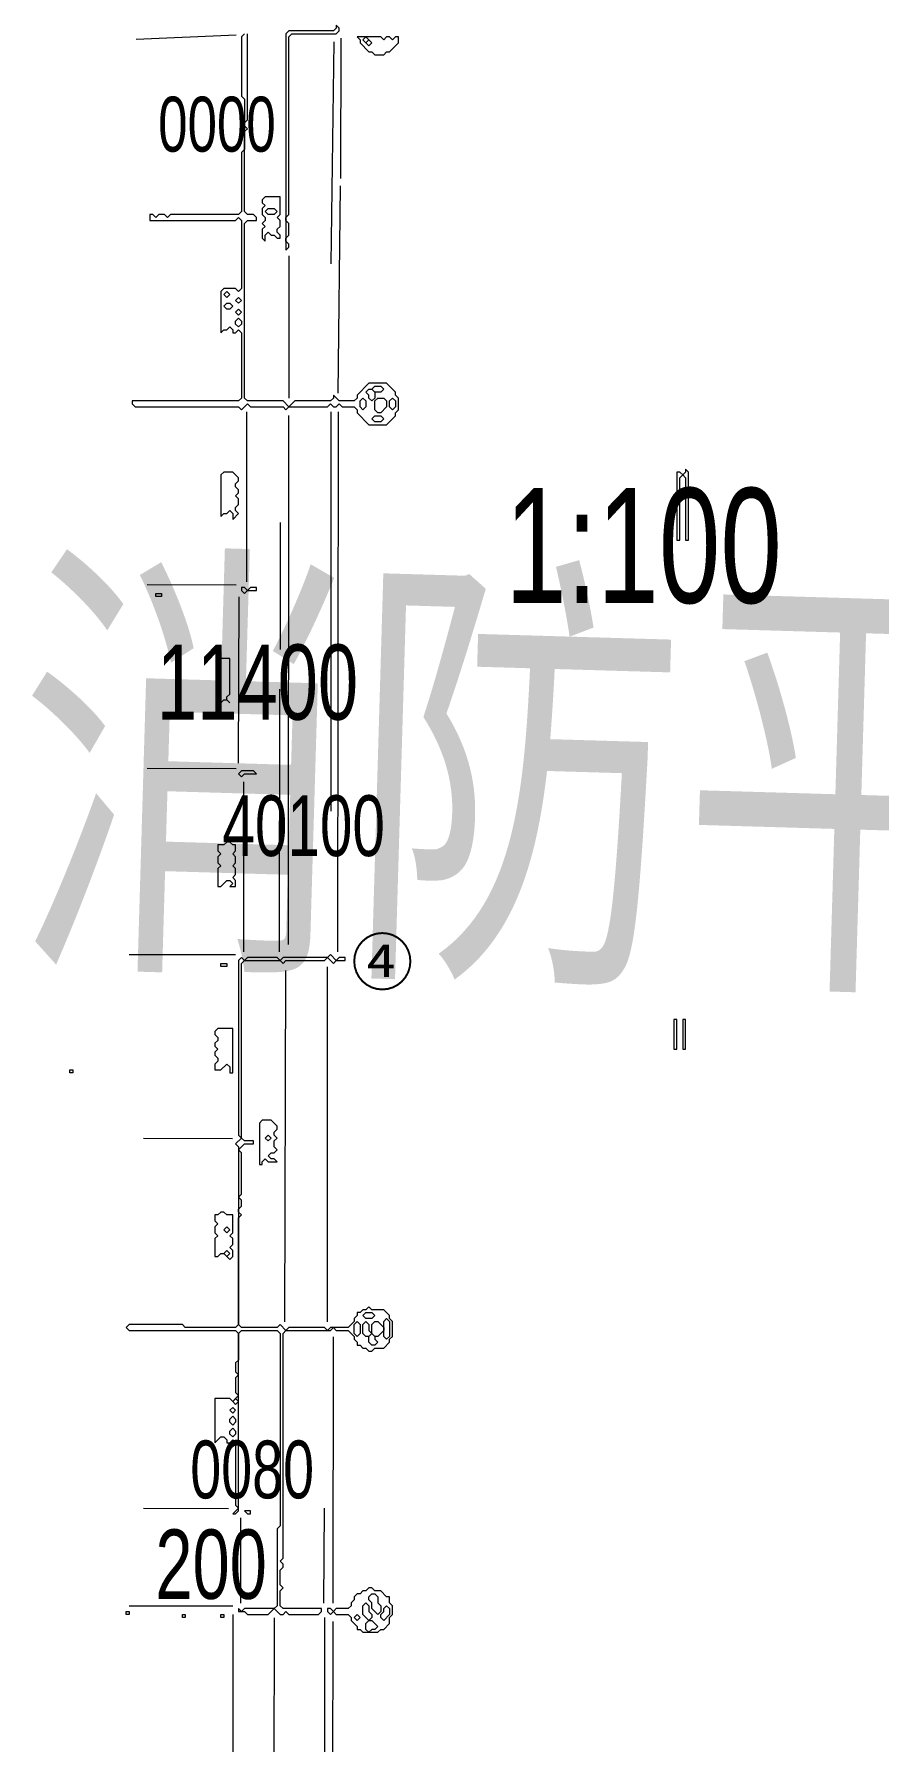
# Model space of a CAD drawing. Extents: x -542 to 1972, y 10 to 1392.
# Drawn here: x 1155 to 1440, y 347 to 924 of the extents above; entities that cross this region are included whole.
import ezdxf

# ---------------------------------------------------------------- set-up
doc = ezdxf.new("R2010")
doc.units = 0
for name, color, linetype, lineweight in [('OCR_TEXT', 6, 'Continuous', 0), ('TEXT_FALLBACK_OUTLINE', 2, 'Continuous', 0), ('TRACE_CURVE', 6, 'Continuous', 0), ('TRACE_STRAIGHT', 5, 'Continuous', 0), ('TRACE_TEXT_SYMBOL', 6, 'Continuous', 0)]:
    doc.layers.add(name, color=color, linetype=linetype, lineweight=lineweight)
doc.styles.add('wqy-unicode', font='wqy-unicode.lff')

msp = doc.modelspace()

# ---------------------------------------------------------------- linework, layer by layer
at = {"layer": 'TEXT_FALLBACK_OUTLINE', "color": 2}
for points in [[(1264, 923), (1265, 922), (1265, 921), (1268, 918), (1269, 918), (1270, 917), (1273, 917), (1274, 918), (1275, 918), (1278, 921), (1278, 923), (1277, 923), (1276, 922), (1275, 923), (1274, 923), (1273, 922), (1272, 923)], [(1266, 922), (1267, 923), (1268, 922), (1267, 921)], [(1267, 921), (1268, 922), (1269, 921), (1268, 920)], [(1220, 651), (1219, 650), (1217, 650), (1217, 648), (1218, 647), (1217, 646), (1217, 644), (1218, 643), (1217, 642), (1217, 636), (1218, 636), (1220, 638), (1221, 638), (1222, 637), (1221, 636), (1223, 636), (1223, 638), (1222, 639), (1223, 640), (1223, 642), (1222, 643), (1223, 644), (1223, 646), (1222, 647), (1223, 648), (1223, 650), (1222, 650), (1221, 651)]]:
    msp.add_lwpolyline(points, close=True, dxfattribs=at)
at = {"layer": 'TRACE_CURVE', "color": 6}
for points in [[(1226, 924), (1225, 923), (1225, 903), (1226, 902), (1226, 885), (1225, 884), (1225, 864), (1224, 863), (1201, 863), (1200, 862), (1199, 863), (1197, 863), (1196, 862), (1195, 863), (1194, 863), (1194, 861), (1223, 861), (1224, 862), (1225, 861), (1225, 838), (1224, 837), (1223, 838), (1219, 838), (1218, 837), (1218, 823), (1219, 824), (1220, 824), (1221, 825), (1222, 824), (1222, 823), (1223, 823), (1224, 824), (1225, 823), (1225, 801), (1224, 800), (1188, 800), (1188, 799), (1189, 798), (1224, 798), (1225, 797), (1227, 799), (1228, 798), (1239, 798), (1240, 797), (1241, 798), (1254, 798), (1255, 799), (1256, 798), (1257, 798), (1258, 799), (1259, 798), (1263, 798), (1264, 797), (1264, 796), (1268, 792), (1274, 792), (1277, 795), (1277, 796), (1278, 797), (1278, 801), (1277, 802), (1277, 803)], [(1277, 803), (1274, 806), (1268, 806), (1264, 802), (1264, 801), (1263, 800), (1258, 800), (1256, 802), (1256, 801), (1255, 800), (1243, 800), (1241, 798), (1239, 800), (1227, 800), (1226, 801), (1226, 860), (1227, 861), (1230, 861), (1230, 862), (1229, 863), (1227, 863), (1226, 864), (1226, 891), (1227, 892), (1226, 893), (1226, 894), (1227, 895), (1227, 924)], [(1255, 613), (1254, 612), (1239, 612), (1238, 611), (1237, 612), (1227, 612), (1226, 611), (1225, 612), (1224, 611), (1224, 552), (1225, 551), (1223, 549), (1224, 548), (1224, 488), (1223, 487), (1206, 487), (1205, 488), (1187, 488), (1186, 487), (1187, 486), (1223, 486), (1224, 485), (1224, 476), (1223, 475), (1223, 472), (1224, 471), (1223, 470), (1223, 465), (1224, 464), (1222, 462), (1221, 463), (1216, 463), (1216, 448), (1218, 450), (1219, 450), (1220, 449), (1220, 448), (1221, 448), (1222, 449), (1223, 448), (1223, 427), (1224, 426), (1222, 424), (1223, 424), (1224, 425), (1224, 485), (1225, 486), (1237, 486), (1238, 485), (1238, 420), (1237, 419), (1237, 393), (1236, 392), (1226, 392), (1225, 391), (1224, 392), (1224, 391), (1226, 391), (1227, 390), (1234, 390), (1236, 392), (1238, 390), (1239, 390), (1240, 391)], [(1225, 530), (1224, 531), (1225, 532), (1225, 546), (1224, 547), (1226, 549), (1229, 549), (1229, 550), (1226, 550), (1225, 551), (1225, 610), (1226, 611), (1238, 611), (1239, 610), (1240, 611), (1253, 611), (1254, 612), (1256, 610), (1257, 611), (1260, 611), (1260, 612), (1258, 612), (1257, 611), (1255, 613)], [(1240, 391), (1241, 390), (1251, 390), (1252, 391), (1252, 392), (1239, 392), (1238, 393), (1238, 398), (1239, 399), (1238, 400), (1238, 405), (1239, 406), (1239, 407), (1238, 408), (1239, 409), (1239, 485), (1240, 486), (1255, 486), (1256, 487), (1257, 486), (1261, 486), (1263, 484), (1263, 483), (1264, 482), (1264, 481), (1265, 481), (1266, 480), (1267, 480), (1268, 479), (1269, 479), (1270, 480), (1273, 480), (1275, 482), (1275, 483), (1276, 484), (1276, 489), (1275, 490), (1275, 491), (1273, 493), (1269, 493), (1268, 494), (1267, 493), (1266, 493), (1265, 492), (1264, 492), (1264, 491), (1263, 490), (1263, 489), (1261, 487), (1255, 487), (1254, 486), (1253, 487), (1241, 487), (1240, 486), (1238, 488), (1237, 487), (1225, 487), (1224, 488), (1224, 524), (1225, 525), (1224, 526), (1224, 527), (1225, 528), (1225, 530)]]:
    msp.add_lwpolyline(points, dxfattribs=at)
for points in [[(1257, 927), (1257, 926), (1256, 925), (1241, 925), (1240, 924), (1240, 851), (1241, 852), (1241, 853), (1240, 854), (1240, 855), (1241, 856), (1241, 860), (1240, 861), (1240, 862), (1241, 863), (1241, 923), (1242, 924), (1257, 924), (1258, 925), (1258, 926)], [(1219, 836), (1220, 837), (1221, 836), (1220, 835)], [(1219, 832), (1220, 833), (1221, 833), (1222, 832), (1221, 831), (1220, 831)], [(1223, 834), (1224, 835), (1225, 834), (1224, 833)], [(1223, 830), (1224, 831), (1225, 830), (1224, 829)], [(1223, 827), (1224, 828), (1225, 827), (1225, 826), (1224, 825), (1223, 826)], [(1267, 803), (1268, 804), (1269, 804), (1270, 803), (1270, 801), (1269, 800), (1268, 801), (1268, 802)], [(1269, 804), (1270, 805), (1272, 805), (1273, 804), (1272, 803), (1270, 803)], [(1265, 800), (1266, 801), (1267, 800), (1267, 798), (1266, 797), (1265, 798)], [(1270, 800), (1271, 801), (1273, 801), (1274, 800), (1274, 798), (1272, 796), (1271, 796), (1270, 797)], [(1275, 800), (1276, 801), (1277, 800), (1277, 798), (1276, 797), (1275, 798)], [(1269, 794), (1270, 795), (1272, 795), (1273, 794), (1272, 793), (1270, 793)], [(1266, 491), (1267, 492), (1269, 492), (1270, 491), (1269, 490), (1267, 490)], [(1263, 488), (1264, 489), (1265, 488), (1265, 485), (1264, 484), (1263, 485)], [(1266, 488), (1267, 489), (1268, 488), (1268, 486), (1269, 485), (1268, 484), (1267, 484), (1266, 485)], [(1268, 484), (1269, 485), (1270, 484), (1270, 483), (1271, 482), (1270, 481), (1269, 481), (1268, 482)], [(1269, 488), (1270, 489), (1271, 489), (1273, 487), (1273, 486), (1271, 484), (1270, 484), (1269, 485)], [(1273, 489), (1274, 490), (1275, 489), (1275, 484), (1274, 483), (1273, 484)], [(1222, 462), (1223, 463), (1224, 462), (1223, 461)], [(1221, 459), (1222, 460), (1223, 459), (1222, 458)], [(1221, 456), (1222, 457), (1223, 456), (1223, 455), (1222, 454), (1221, 455)], [(1221, 452), (1222, 453), (1223, 452), (1223, 451), (1222, 450), (1221, 451)]]:
    msp.add_lwpolyline(points, close=True, dxfattribs=at)
at = {"layer": 'TRACE_STRAIGHT', "color": 5}
for p, q in [((1189.34, 922.27), (1223.13, 923.69)), ((1255.3, 846.36), (1256.22, 921.38)), ((1258.47, 875.12), (1258.63, 922.62)), ((1257.62, 802.62), (1258.46, 872.64)), ((1241, 849), (1241, 801)), ((1226.66, 796.38), (1226.67, 738.88)), ((1255.13, 796.37), (1255.18, 661.37)), ((1257.46, 613.87), (1257.74, 796.37)), ((1240.86, 616.37), (1240.92, 795.13)), ((1238, 759), (1238, 716)), ((1193.12, 738), (1223.13, 737.92)), ((1224, 677.62), (1224.15, 733.88)), ((1237.84, 613.88), (1237.9, 702.63)), ((1193.12, 675.96), (1223.13, 675.88)), ((1225.75, 613.87), (1225.79, 671.38)), ((1187, 613), (1223, 613)), ((1239.61, 488.87), (1239.93, 607.63)), ((1254.04, 488.88), (1254.05, 608.88)), ((1191.87, 550.96), (1221.88, 550.88)), ((1255.88, 393.87), (1256, 483.87)), ((1191.87, 425.96), (1220.63, 425.87)), ((1224.67, 422.63), (1224.69, 393.88)), ((1252.78, 393.88), (1253.04, 425.97)), ((1187, 393), (1222, 393)), ((1222, 390), (1222, 331)), ((1236.05, 336.37), (1236.14, 388.88)), ((1253, 389), (1253, 254)), ((1255.81, 293.87), (1255.93, 387.63))]:
    msp.add_line(p, q, dxfattribs=at)
at = {"layer": 'TRACE_TEXT_SYMBOL', "color": 6}
for points in [[(1233, 869), (1232, 868), (1232, 867), (1233, 866), (1232, 865), (1232, 863), (1233, 862), (1233, 861), (1232, 860), (1233, 859), (1232, 858), (1232, 855), (1233, 854), (1233, 856), (1234, 857), (1235, 856), (1236, 856), (1237, 855), (1238, 855), (1238, 856), (1237, 857), (1237, 858), (1238, 859), (1238, 861), (1237, 862), (1238, 863), (1238, 869)], [(1233, 864), (1234, 865), (1236, 865), (1237, 864), (1236, 863), (1234, 863)], [(1219, 776), (1218, 775), (1218, 761), (1219, 762), (1220, 762), (1221, 763), (1222, 762), (1222, 760), (1224, 762), (1223, 763), (1223, 764), (1224, 765), (1224, 767), (1223, 768), (1224, 769), (1224, 770), (1223, 771), (1223, 772), (1224, 773), (1224, 774), (1222, 776)], [(1375, 777), (1375, 776), (1374, 775), (1373, 776), (1372, 776), (1372, 753), (1373, 753), (1373, 774), (1374, 775), (1375, 774), (1375, 753), (1376, 753), (1376, 776)], [(1196, 735), (1198, 735), (1198, 734), (1196, 734)], [(1225, 737), (1225, 736), (1226, 735), (1227, 736), (1230, 736), (1230, 737), (1228, 737), (1227, 736), (1226, 737)], [(1218, 713), (1217, 712), (1217, 711), (1218, 710), (1218, 709), (1217, 708), (1217, 707), (1218, 706), (1218, 705), (1217, 704), (1217, 703), (1218, 702), (1217, 701), (1217, 699), (1218, 698), (1219, 699), (1220, 699), (1221, 698), (1220, 699), (1220, 700), (1221, 701), (1221, 713)], [(1225, 675), (1224, 674), (1225, 673), (1226, 674), (1230, 674), (1229, 675)], [(1218, 610), (1220, 610), (1220, 609), (1218, 609)], [(1371, 591), (1371, 581), (1372, 581), (1372, 591)], [(1374, 591), (1374, 581), (1375, 581), (1375, 591)], [(1217, 588), (1216, 587), (1216, 586), (1217, 585), (1217, 584), (1216, 583), (1216, 582), (1217, 581), (1216, 580), (1216, 579), (1217, 578), (1217, 577), (1216, 576), (1216, 574), (1218, 574), (1220, 576), (1221, 575), (1221, 573), (1222, 573), (1222, 588)], [(1167, 574), (1168, 574), (1168, 573), (1167, 573)], [(1232, 557), (1231, 556), (1231, 542), (1232, 542), (1232, 543), (1233, 544), (1234, 543), (1237, 543), (1236, 544), (1235, 544), (1234, 545), (1235, 546), (1236, 546), (1237, 547), (1236, 548), (1236, 550), (1237, 551), (1236, 552), (1236, 553), (1237, 554), (1237, 555), (1235, 557)], [(1233, 551), (1234, 552), (1235, 551), (1234, 550)], [(1218, 526), (1217, 525), (1216, 525), (1216, 523), (1217, 522), (1216, 521), (1216, 519), (1217, 518), (1216, 517), (1216, 511), (1217, 511), (1218, 512), (1219, 512), (1221, 510), (1222, 511), (1222, 513), (1221, 514), (1222, 515), (1222, 517), (1221, 518), (1222, 519), (1222, 525), (1220, 525), (1219, 526)], [(1219, 520), (1220, 521), (1221, 520), (1220, 519)], [(1219, 512), (1220, 513), (1221, 512), (1220, 511)], [(1226, 425), (1227, 424), (1228, 424), (1228, 425)], [(1268, 399), (1267, 398), (1266, 398), (1265, 397), (1264, 397), (1263, 396), (1263, 395), (1262, 394), (1262, 393), (1261, 392), (1257, 392), (1256, 391), (1255, 392), (1254, 392), (1254, 391), (1255, 390), (1256, 391), (1257, 390), (1261, 390), (1262, 389), (1262, 388), (1264, 386), (1264, 385), (1265, 385), (1266, 384), (1271, 384), (1272, 385), (1273, 385), (1275, 387), (1275, 389), (1276, 390), (1276, 393), (1275, 394), (1275, 396), (1274, 396), (1272, 398), (1270, 398), (1269, 399)], [(1266, 393), (1267, 394), (1268, 393), (1268, 391), (1269, 390), (1269, 389), (1268, 388), (1266, 390)], [(1268, 396), (1269, 397), (1270, 397), (1271, 396), (1271, 394), (1272, 393), (1272, 391), (1271, 390), (1269, 392), (1269, 394), (1268, 395)], [(1273, 392), (1274, 393), (1275, 392), (1275, 390), (1273, 388), (1272, 389), (1272, 390), (1273, 391)], [(1186, 391), (1187, 391), (1187, 390), (1186, 390)], [(1205, 390), (1206, 390), (1206, 389), (1205, 389)], [(1218, 390), (1219, 390), (1219, 389), (1218, 389)], [(1263, 389), (1264, 390), (1265, 389), (1264, 388)], [(1267, 387), (1268, 388), (1269, 388), (1271, 386), (1270, 385), (1269, 385), (1268, 384), (1267, 385)]]:
    msp.add_lwpolyline(points, close=True, dxfattribs=at)

# ---------------------------------------------------------------- texts
at = {"layer": 'OCR_TEXT', "color": 6, "style": 'wqy-unicode'}
for s, height, width, p in [('0000', 18.547, 0.72, (1196.82, 884.25)), ('1:100', 38.793, 0.72, (1314.03, 731.78)), ('11400', 25.38, 0.72, (1196.42, 692.34)), ('40100', 20.499, 0.72, (1218.53, 646.27)), ('④', 15.52, 0.994955, (1262, 602.67)), ('0080', 19.523, 0.72, (1207.66, 429.26)), ('200', 23.427, 0.72, (1195.9, 395.31))]:
    msp.add_text(s, height=height, dxfattribs=dict(at, width=width)).set_placement(p)
at = {"layer": 'OCR_TEXT', "color": 6, "style": 'wqy-unicode', "width": 0.72}
for s, height, rotation, p in [('八层消防平面图', 114.484, -1.68468, (922.85, 627.56)), ('安能据调器时止保证共距景造、墙迪均距高', 109.4391, -1.50744, (-303.92, 248.76)), ('阿距不觉道足报北妥求矿，可像近当俱些。', 106.6805, -1.4321, (-249.62, 246.71))]:
    msp.add_text(s, height=height, rotation=rotation, dxfattribs=at).set_placement(p)

doc.saveas('drawing.dxf')
